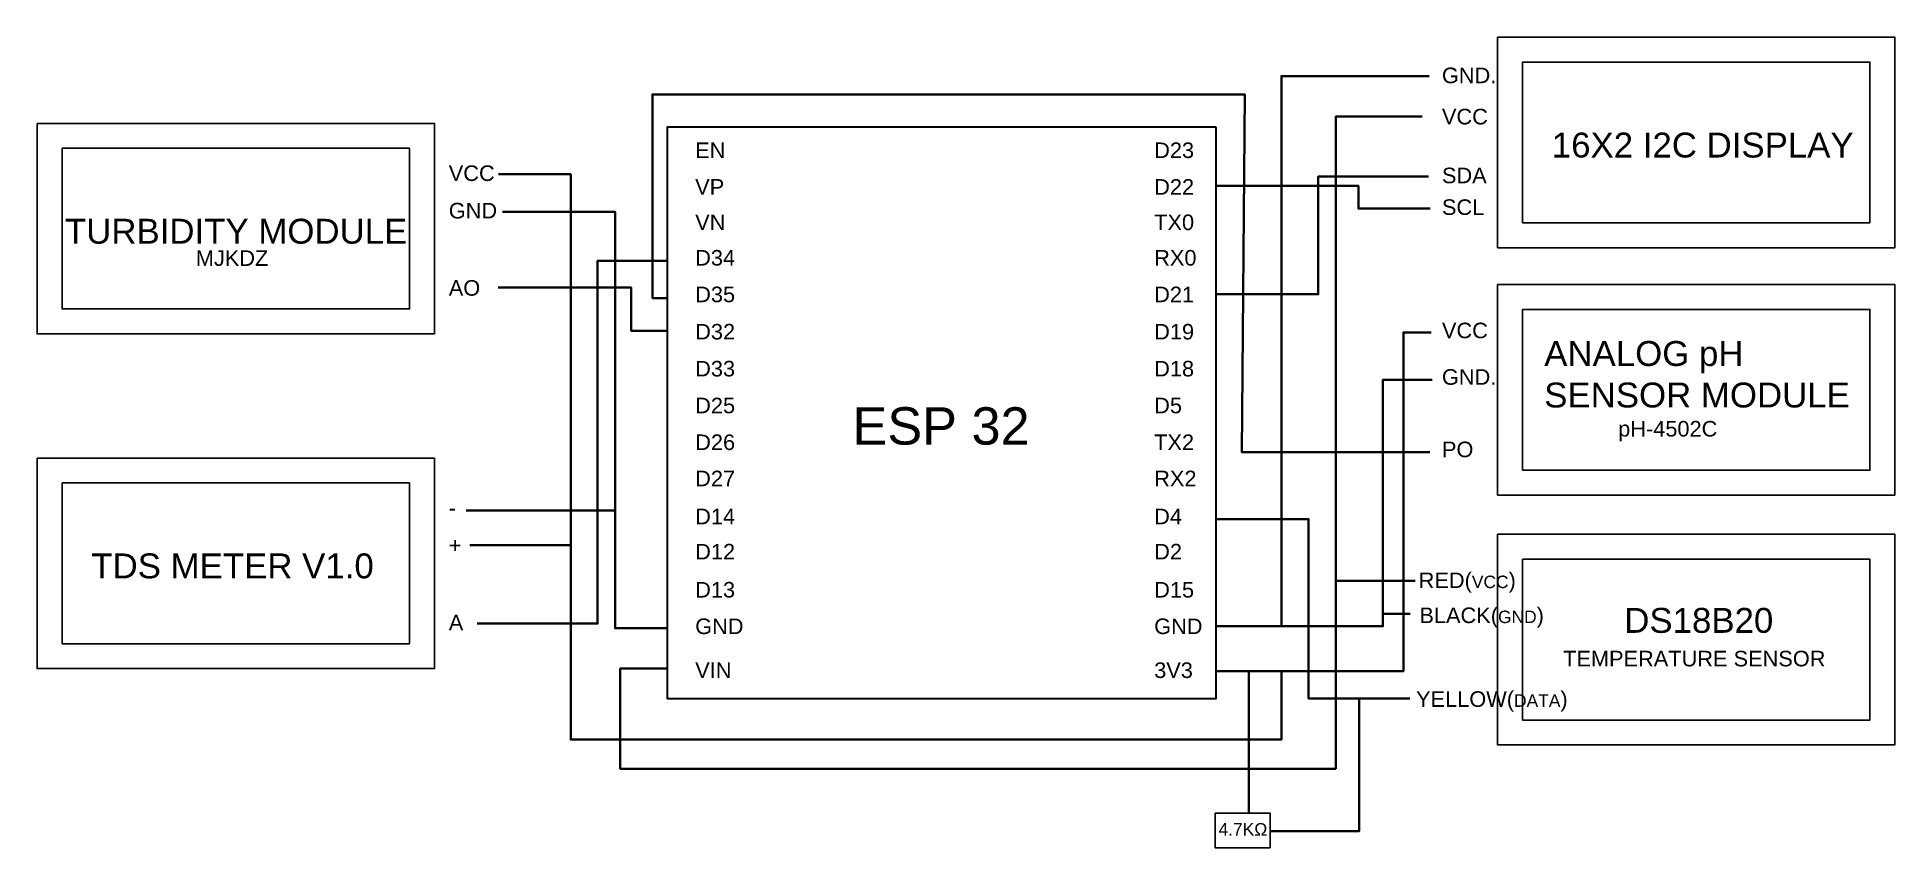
# Model space of a CAD drawing. Header units: inches. Extents: x 17 to 1806, y 12 to 793.
import ezdxf

# ---------------------------------------------------------------- set-up
doc = ezdxf.new("R2010")
doc.units = ezdxf.units.IN
doc.header["$MEASUREMENT"] = 0
doc.layers.add('COLUMN', color=50, linetype='Continuous')
doc.styles.get("Standard").update_dxf_attribs({"font": 'arial.ttf'})

msp = doc.modelspace()

# ---------------------------------------------------------------- linework, layer by layer
at = {"layer": 'COLUMN', "color": 1, "lineweight": 40}
msp.add_line((1344.3, 268.9), (1267.8, 268.9), dxfattribs=at)
at = {"layer": 'COLUMN', "color": 18, "lineweight": 40, "true_color": 0x000000}
msp.add_line((1313.2, 237.1), (1339.3, 237.1), dxfattribs=at)
at = {"layer": 'COLUMN', "color": 30, "lineweight": 40, "true_color": 0xf8991e}
msp.add_line((1184.2, 181.9), (1184.2, 45.6), dxfattribs=at)
at = {"layer": 'COLUMN', "color": 18, "lineweight": 25, "true_color": 0x000000}
for points in [[(1423.6, 792.8), (1806.1, 792.8), (1806.1, 589.9), (1423.6, 589.9)], [(1447.6, 768.8), (1782.1, 768.8), (1782.1, 613.9), (1447.6, 613.9)], [(17.2, 709.7), (399.8, 709.7), (399.8, 506.9), (17.2, 506.9)], [(41.2, 685.7), (375.8, 685.7), (375.8, 530.9), (41.2, 530.9)], [(1423.6, 554.5), (1806.1, 554.5), (1806.1, 351.6), (1423.6, 351.6)], [(1447.6, 530.5), (1782.1, 530.5), (1782.1, 375.6), (1447.6, 375.6)], [(17.2, 387.3), (399.8, 387.3), (399.8, 184.4), (17.2, 184.4)], [(41.2, 363.3), (375.8, 363.3), (375.8, 208.4), (41.2, 208.4)], [(1423.6, 313.8), (1806.1, 313.8), (1806.1, 110.9), (1423.6, 110.9)], [(1447.6, 289.8), (1782.1, 289.8), (1782.1, 134.9), (1447.6, 134.9)], [(1151.5, 45.3), (1204.5, 45.3), (1204.5, 11.8), (1151.5, 11.8)]]:
    msp.add_lwpolyline(points, close=True, dxfattribs=at)
at = {"layer": 'COLUMN', "color": 18, "lineweight": 40, "true_color": 0x000000}
for points in [[(1152.3, 225.2), (1215.4, 225.2), (1215.4, 755.3), (1357.8, 755.3)], [(573.7, 336.7), (573.7, 624.6), (465.4, 624.6)], [(1215.4, 225.2), (1313.2, 225.2), (1313.2, 462.7), (1360.7, 462.7)], [(430.3, 336.7), (573.7, 336.7), (573.7, 223.3), (624.3, 223.3)]]:
    msp.add_lwpolyline(points, dxfattribs=at)
at = {"layer": 'COLUMN', "color": 85, "lineweight": 40, "true_color": 0x58ba48}
msp.add_lwpolyline([(624.3, 541.4), (609.7, 541.4), (609.7, 737.6), (1180.1, 737.6), (1177.4, 392.8), (1358.3, 392.8)], dxfattribs=at)
at = {"layer": 'COLUMN', "color": 1, "lineweight": 40}
msp.add_lwpolyline([(624.3, 184.4), (578.8, 184.4), (578.8, 87.9), (1267.8, 87.9), (1267.8, 716.3), (1350.9, 716.3)], dxfattribs=at)
at = {"layer": 'COLUMN', "color": 18, "lineweight": 30, "true_color": 0x000000}
msp.add_lwpolyline([(1152.3, 706.4), (1152.3, 155.4), (624.3, 155.4), (624.3, 706.4)], close=True, dxfattribs=at)
at = {"layer": 'COLUMN', "color": 30, "lineweight": 40, "true_color": 0xf8991e}
for points in [[(531.1, 303.4), (531.1, 660.6), (461.4, 660.6)], [(1215.4, 181.9), (1332.9, 181.9), (1332.9, 508.3), (1359.5, 508.3)], [(1152.3, 181.9), (1215.4, 181.9), (1215.4, 116), (531.1, 116), (531.1, 303.4), (433.9, 303.4)]]:
    msp.add_lwpolyline(points, dxfattribs=at)
at = {"layer": 'COLUMN', "lineweight": 40}
msp.add_lwpolyline([(1152.3, 545), (1250.9, 545), (1250.9, 658.4), (1357.1, 658.4)], dxfattribs=at)
at = {"layer": 'COLUMN', "color": 5, "lineweight": 40}
msp.add_lwpolyline([(1152.3, 649.5), (1289.6, 649.5), (1289.6, 627.6), (1358.7, 627.6)], dxfattribs=at)
at = {"layer": 'COLUMN', "color": 143, "lineweight": 40, "true_color": 0x7aafdf}
msp.add_lwpolyline([(441, 227.8), (556.9, 227.8), (556.9, 577.3), (624.3, 577.3)], dxfattribs=at)
at = {"layer": 'COLUMN', "color": 9, "lineweight": 40, "true_color": 0xd19cc7}
msp.add_lwpolyline([(461.1, 551.7), (589.2, 551.7), (589.2, 509.9), (624.3, 509.9)], dxfattribs=at)
at = {"layer": 'COLUMN', "color": 40, "lineweight": 40, "true_color": 0xf8d731}
for points in [[(1152.3, 328.5), (1241.6, 328.5), (1241.6, 155.5), (1339, 155.5)], [(1290.3, 155.5), (1290.3, 27.9), (1204.5, 27.9)]]:
    msp.add_lwpolyline(points, dxfattribs=at)

# ---------------------------------------------------------------- texts
at = {"layer": 'COLUMN', "color": 18, "lineweight": 30, "true_color": 0x000000, "attachment_point": 1}
for s, width, insert, char_height in [('GND.', 588.208, (1370, 763.4), 15), ('VCC', 588.208, (1370, 723.7), 15), ('16X2 I2C DISPLAY', 588.208, (1475.8, 700.8), 24), ('EN', 588.208, (650.9, 691.3), 15), ('D23', 588.208, (1092.9, 691.3), 15), ('VCC', 588.208, (413.6, 669.2), 15), ('\\pxt1;SDA', 588.208, (1370, 667), 15), ('VP', 588.208, (650.9, 656), 15), ('D22', 588.208, (1092.9, 656), 15), ('GND', 588.208, (413.6, 633.1), 15), ('\\pxt1;SCL', 588.208, (1370, 636.5), 15), ('TURBIDITY MODULE', 588.208, (44, 617.8), 24), ('VN', 588.208, (650.9, 621.9), 15), ('TX0', 588.208, (1092.9, 621.9), 15), ('MJKDZ', 588.208, (170, 587.4), 15), ('D34', 588.208, (650.9, 587.7), 15), ('RX0', 588.208, (1092.9, 587.7), 15), ('AO', 588.208, (413.6, 558.7), 15), ('D35', 588.208, (650.9, 552.4), 15), ('D21', 588.208, (1092.9, 552.4), 15), ('D32', 588.208, (650.9, 516.5), 15), ('D19', 588.208, (1092.9, 516.5), 15), ('VCC', 588.208, (1370, 517.7), 15), ('ANALOG pH SENSOR MODULE', 296.439, (1468.5, 500), 24), ('D33', 588.208, (650.9, 480.9), 15), ('D18', 588.208, (1092.9, 480.9), 15), ('GND.', 588.208, (1370, 472.9), 15), ('D25', 588.208, (650.9, 445.4), 15), ('ESP 32', 588.208, (802.4, 436.2), 36), ('D5', 588.208, (1092.9, 445.4), 15), ('pH-4502C', 588.208, (1539.7, 423), 15), ('D26', 588.208, (650.9, 410), 15), ('TX2', 588.208, (1092.9, 410), 15), ('\\pxt1;PO', 588.208, (1370, 403.1), 15), ('D27', 588.208, (650.9, 375.1), 15), ('RX2', 588.208, (1092.9, 375.1), 15), ('-', 588.208, (413.6, 346.8), 15), ('D14', 588.208, (650.9, 338.5), 15), ('D4', 588.208, (1092.9, 338.5), 15), ('+', 588.208, (413.6, 310.7), 15), ('D12', 588.208, (650.9, 304.6), 15), ('D2', 588.208, (1092.9, 304.6), 15), ('TDS METER V1.0', 588.208, (69.4, 295.4), 24), ('RED({\\H0.8x;VCC})', 588.208, (1347.6, 277), 15), ('D13', 588.208, (650.9, 267.9), 15), ('D15', 588.208, (1092.9, 267.9), 15), ('A', 588.208, (413.6, 236.3), 15), ('GND', 588.208, (650.9, 232.7), 15), ('GND', 588.208, (1092.9, 232.7), 15), ('\\pxt1;BLACK({\\H0.8x;GND})', 588.208, (1348.3, 243.3), 15), ('DS18B20', 296.439, (1545.6, 242.9), 24), ('TEMPERATURE SENSOR', 588.208, (1486.7, 201.6), 15), ('VIN', 588.208, (650.9, 190.4), 15), ('3V3', 588.208, (1092.9, 190.4), 15), ('YELLOW({\\H0.8x;DATA})', 588.208, (1345.1, 162.6), 15)]:
    msp.add_mtext_dynamic_manual_height_columns(s, width=width, gutter_width=250, heights=[0], dxfattribs=dict(at, insert=insert, char_height=char_height))
at = {"layer": 'COLUMN', "color": 18, "lineweight": 25, "true_color": 0x000000, "insert": (1154.8, 35.6), "char_height": 12, "attachment_point": 1}
msp.add_mtext_dynamic_manual_height_columns('4.7KΩ', width=588.208, gutter_width=250, heights=[0], dxfattribs=at)

doc.saveas('drawing.dxf')
